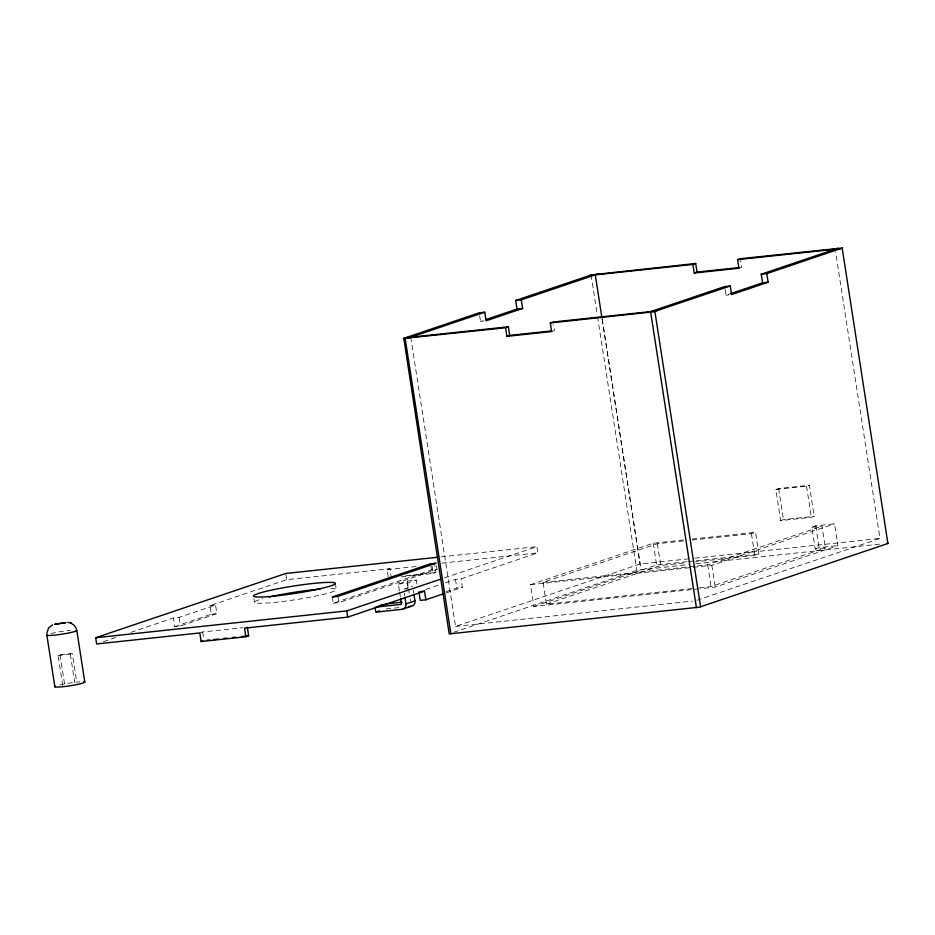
<?xml version="1.0" encoding="UTF-8"?>
<svg xmlns="http://www.w3.org/2000/svg" width="935" height="935" viewBox="0 0 935 935"><rect width="100%" height="100%" fill="white"/><g stroke="black" fill="none" stroke-linecap="round" stroke-linejoin="round"><path stroke-width="0.7" stroke-dasharray="4.67 3.51" d="M811.861 527.235L821.994 526.148L825.36 547.91L815.226 548.997L811.861 527.235L815.717 525.844L834.569 523.834L837.935 545.596L715.181 587.087L700.677 588.641M815.226 548.997L819.083 547.618L837.935 545.596M692.11 540.021L751.424 533.686L755.515 532.284L758.893 554.046L754.802 555.46L695.488 561.795M479.62 315.679L480.508 321.406L483.208 320.495M551.615 331.563L554.42 330.616L553.532 324.877M738.93 268.24L741.736 267.293L740.625 260.129M725.128 289.441L726.016 295.18L728.716 294.256M62.715 685.413L58.087 655.564L60.05 654.897L72.334 653.588L76.728 682.012M103.493 641.644L117.202 637.004M130.912 632.364L173.431 618L179.006 617.404L215.541 605.05L216.873 613.652L180.338 626.006L174.763 626.602L173.431 618M174.763 626.602L211.298 614.248L209.966 605.646L286.753 579.688L389.942 568.667L391.262 577.269M58.087 655.564L72.334 653.588M199.821 632.937L202.626 631.978L243.018 627.665M388.235 576.778L387.125 569.614L389.942 568.667M332.287 597.009L333.257 603.227L431.456 570.034L437.042 569.438L436.072 563.221M333.257 603.227L338.832 602.631L437.042 569.438M399.42 590.838L398.38 584.083L407.356 581.056L416.285 580.097L417.15 585.742M401.442 576.825L433.185 573.435L435.99 572.489L434.658 563.887M398.38 584.083L407.298 583.136L416.285 580.097M403.71 589.249L412.686 586.21M444.569 577.842L536.877 546.648L537.835 552.865L461.048 578.823L455.474 579.419L441.939 583.989M425.694 589.482L440.584 584.445M445.972 591.68L456.794 588.01L462.381 587.414L461.048 578.823M446.135 592.907L462.381 587.414M775.851 489.472L778.656 488.526L809.348 485.242L814.163 516.342L811.358 517.289L780.667 520.573L775.851 489.472L806.543 486.188L809.348 485.242M699.228 588.793L533.85 606.464L530.472 584.702L653.226 543.212L683.485 539.974M692.251 588.571L546.426 604.15L543.06 582.388L657.387 543.738L683.438 540.956M410.769 337.219L455.544 626.415L640.043 564.039L687.739 558.943M780.667 520.573L783.472 519.615L814.163 516.342M453.65 632.305L637.132 570.292L688.686 564.518M533.85 606.464L656.604 564.974L686.851 561.736M546.426 604.15L660.764 565.5L686.804 562.718M543.06 582.388L707.655 564.798L821.994 526.148M530.472 584.702L711.815 565.324L834.569 523.834M699.473 587.799L711.021 586.561L825.36 547.91M696.844 600.305L879.975 538.408L835.645 252.099M480.508 321.406L483.301 321.114M726.016 295.18L728.797 294.876M441.086 556.874L536.877 546.648M441.823 563.127L537.835 552.865M387.125 569.614L417.431 566.376M692.134 539.051L755.515 532.284M405.697 575.726L435.99 572.489M209.966 605.646L215.541 605.05M405.942 589.015L408.174 588.769M694.974 558.172L879.975 538.408M688.3 561.584L758.893 554.046M211.298 614.248L216.873 613.652M695.909 563.747L880.758 543.995M386.155 608.965L401.489 607.329M455.544 626.415L692.578 601.088M815.717 525.844L819.083 547.618M806.543 486.188L811.358 517.289M778.656 488.526L783.472 519.615M751.424 533.686L754.802 555.46M711.815 565.324L715.181 587.087M707.655 564.798L711.021 586.561M657.387 543.738L660.764 565.5M653.226 543.212L656.604 564.974M602.21 318.87L641.024 569.614M602.187 319.454L640.043 564.039M591.107 274.972L597.348 315.329M597.57 316.766L636.828 570.385M455.474 579.419L456.794 588.01M432.075 566.271L433.185 573.435M430.883 566.306L431.456 570.034M413.305 590.207L413.714 592.86M407.356 581.056L408.396 587.799M408.607 589.155L409.238 593.199M410.068 598.61L410.488 601.31M407.298 583.136L407.952 587.367M404.329 593.234L404.738 595.899M399.631 592.194L400.46 597.594M337.874 596.413L338.832 602.631M335.338 583.382L336.296 589.599M285.981 574.721L286.753 579.688M253.911 598.517L254.484 602.245M202.626 631.978L203.725 639.143M179.006 617.404L180.338 626.006M70.37 654.255L74.765 682.679M60.05 654.897L64.679 684.747M59.863 684.923A15.17 1.379 -8.8 0 1 79.989 681.837M50.887 633.533A15.17 1.379 -8.8 0 1 70.417 630.354M330.768 588.594A41.385 3.752 -8.8 0 1 320.401 595.092A41.385 3.752 -8.8 0 1 266.592 603.04A41.385 3.752 -8.8 0 1 262.793 598.634"/><path stroke-width="1.4" d="M46.75 633.416L48.608 628.004L52.547 624.849M598.084 273.908L521.298 299.866L522.618 308.457L486.083 320.81L484.751 312.22L479.176 312.816L403.464 338.447L505.566 327.741L508.371 326.794L509.704 335.396L506.899 336.343L505.566 327.741M730.071 293.8L762.551 282.826L761.219 274.224L766.793 273.628L842.517 247.962L740.403 258.703L737.598 259.649L738.93 268.24L694.214 273.02L692.882 264.43L695.687 263.483L697.019 272.073L694.214 273.02M403.791 338.295L449.209 633.907L699.38 607.177L888.25 543.375L886.777 543.352M485.919 319.583L517.043 309.053L515.711 300.462L591.399 274.89L695.687 263.483M407.964 338.166L484.751 312.22M506.899 336.343L551.615 331.563L550.283 322.961L553.088 322.014L656.276 310.993M647.885 312.535L724.683 286.577L730.258 285.981L731.591 294.583L768.126 282.23L766.793 273.628M761.219 274.224L838.005 248.266M550.283 322.961L653.647 311.776L730.258 285.981M247.343 627.21L248.675 635.8L245.87 636.747L201.142 641.527L199.821 632.937L96.632 643.958L95.674 637.74L285.794 573.471L438.188 557.19M201.142 641.527L203.012 640.896M95.674 637.74L346.756 610.906L440.443 579.244M378.85 605.868L382.707 604.571M245.87 636.747L244.538 628.156L347.715 617.123L424.513 591.165L425.846 599.767L420.259 600.363L418.927 591.773M377.062 611.712L379.622 610.847M375.005 607.177L375.776 612.144L402.284 609.316A5.061 4.465 71.3 0 0 405.977 603.87L414.953 600.831L413.925 594.192M425.846 599.767L443.435 593.818M402.284 609.316L411.26 606.277A5.061 4.465 71.3 0 0 414.953 600.831M589.704 275.451L692.882 264.43M737.598 259.649L840.787 248.628M697.019 272.073L738.849 267.609M515.711 300.462L521.298 299.866M517.043 309.053L522.618 308.457M762.551 282.826L768.126 282.23M405.194 337.815L508.371 326.794M509.704 335.396L551.533 330.92M420.329 591.621L424.513 591.165M385.384 603.987L402.12 602.198M376.408 607.025L401.512 604.337L400.671 598.938M408.466 606.581L411.26 606.277M206.834 640.276L209.72 639.961M214.057 639.505L218.381 639.037M224.155 638.418L227.03 638.114M232.803 637.495L235.69 637.191M241.464 636.571L248.675 635.8M67.951 622.383L70.406 622.897M71.118 623.166L74.414 625.492L76.401 628.799M70.242 622.827L71.294 623.236M842.19 248.149L887.923 543.551M654.874 311.46L700.607 606.873M650.678 312.243L696.411 607.645M595.279 274.855L601.965 318.017M405.171 338.47L450.904 633.872M404.949 597.22L405.977 603.87M346.756 610.906L347.715 617.123M76.81 630.447L84.816 682.106M46.867 635.169L54.849 686.746M83.495 681.755A15.17 1.379 -8.8 0 1 70.885 685.647A15.17 1.379 -8.8 0 1 55.434 686.243M76.074 630.19A15.17 1.379 -8.8 0 1 62.353 634.117A15.17 1.379 -8.8 0 1 47.323 634.69M269.21 597.033A41.385 3.752 -8.8 0 1 320.109 589.108M54.779 624.323L66.011 622.593L54.814 624.276M430.497 563.817L332.287 597.009L337.874 596.413L436.072 563.221L430.497 563.817M274.376 596.098A41.385 3.752 -8.8 0 0 335.338 583.382A41.385 3.752 -8.8 0 0 273.581 589.646A41.385 3.752 -8.8 0 0 274.376 596.098"/></g></svg>
